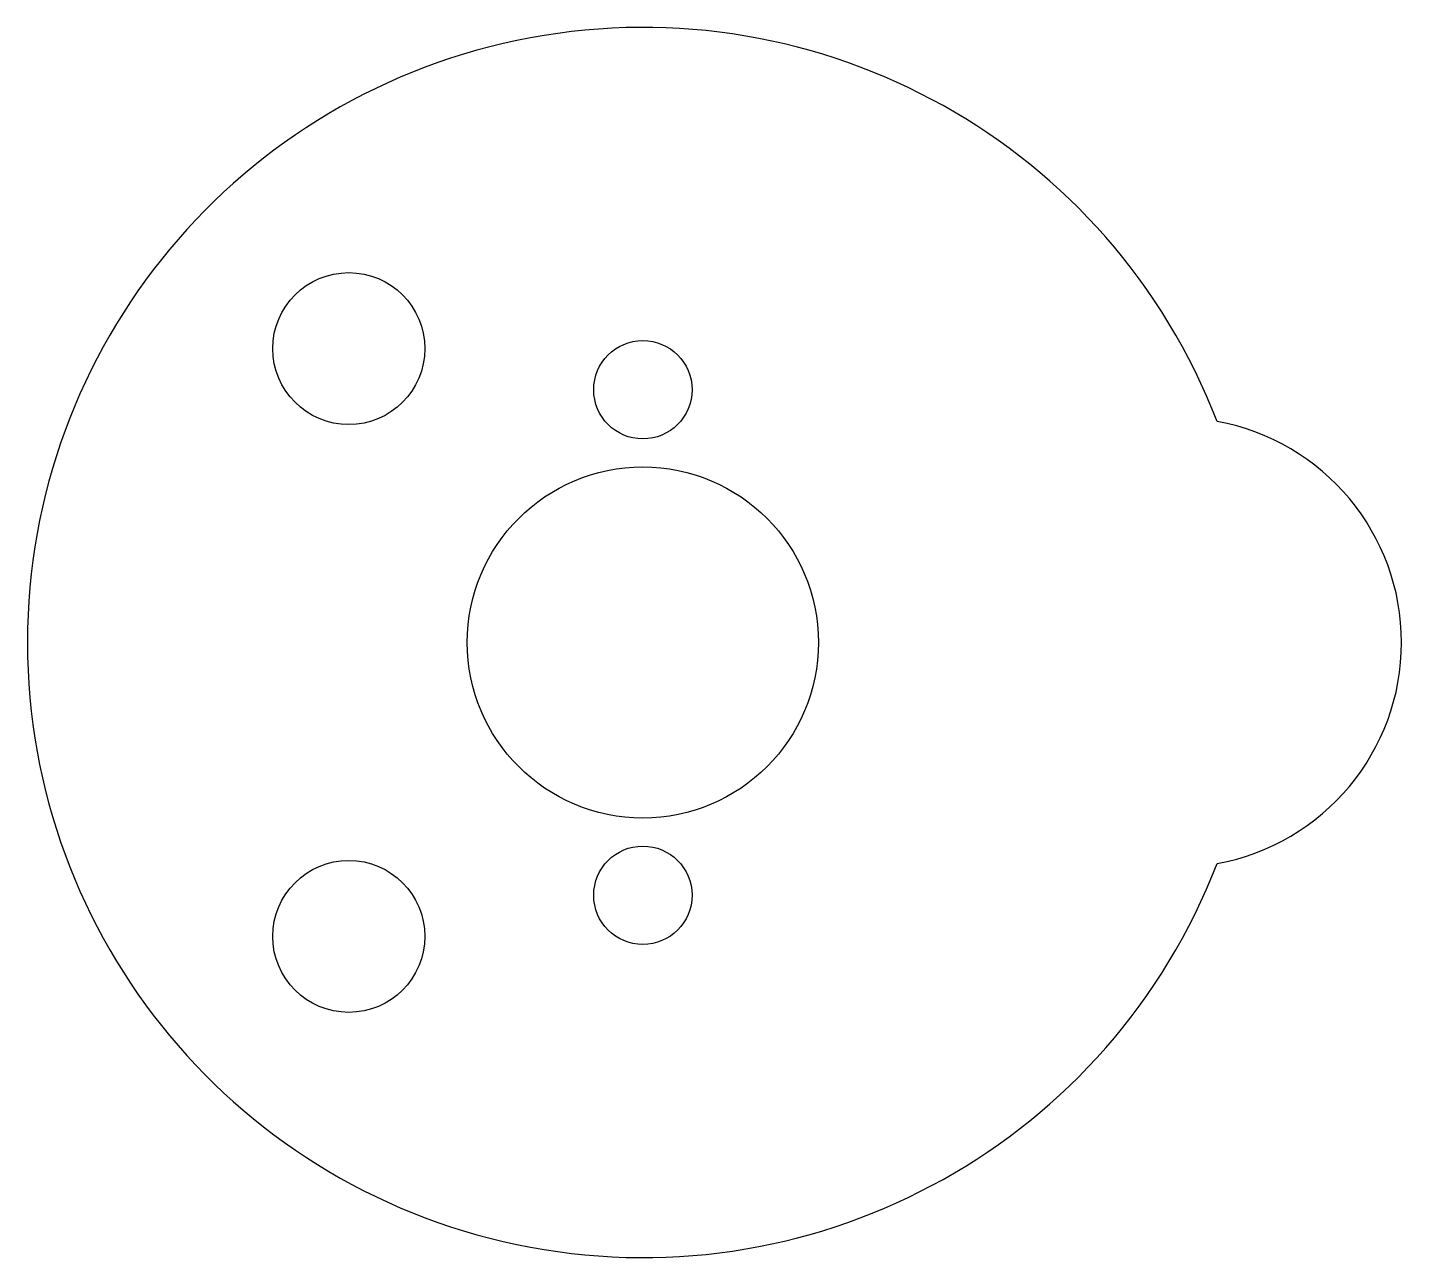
# Model space of a CAD drawing. Header units: millimetres. Extents: x -21.9 to 27, y -21.9 to 21.9.
import ezdxf

# ---------------------------------------------------------------- set-up
doc = ezdxf.new("R2010")
doc.units = ezdxf.units.MM
doc.layers.add('CUT', color=7, linetype='Continuous')

msp = doc.modelspace()

# ---------------------------------------------------------------- linework, layer by layer
at = {"layer": 'CUT'}
for centre, radius in [((-10.465, 10.465), 2.705), ((0, 9), 1.75), ((0, 0), 6.25), ((0, -9), 1.75), ((-10.465, -10.465), 2.705)]:
    msp.add_circle(centre, radius, dxfattribs=at)
for centre, radius, start, end in [((0, 0), 21.9, 21.0606, 338.9394), ((19, 0), 8, -79.6513, 79.6513)]:
    msp.add_arc(centre, radius, start, end, dxfattribs=at)

doc.saveas('drawing.dxf')
